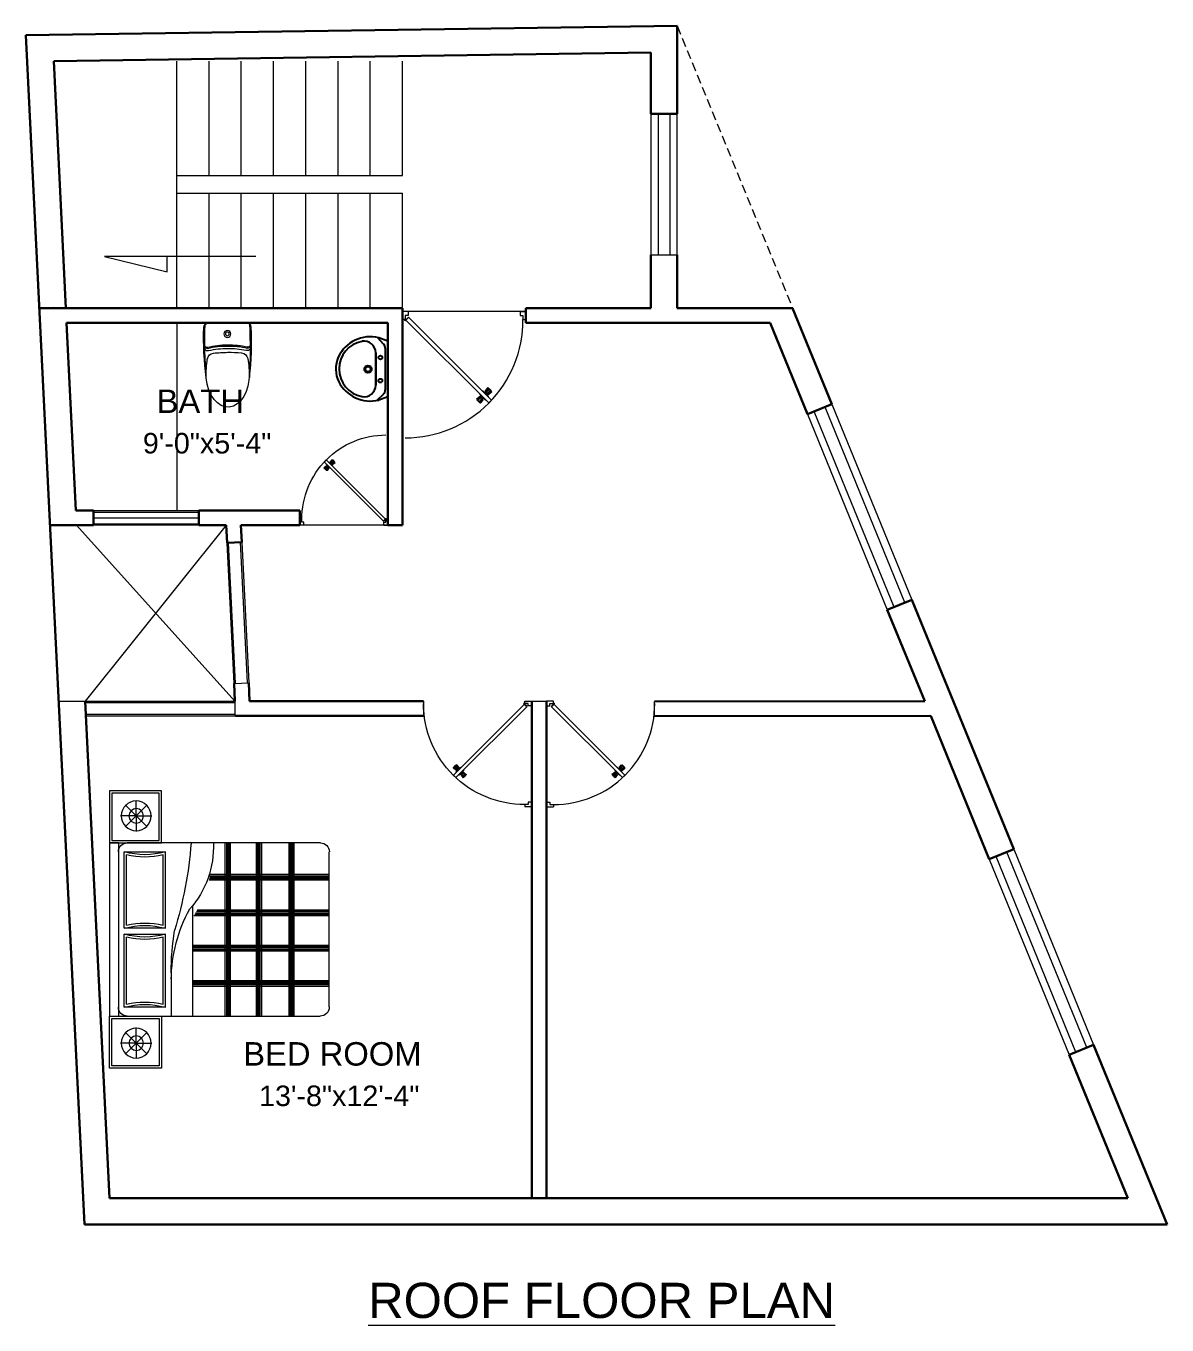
# Model space of a CAD drawing. Header units: inches. Extents: x -6683 to 26091, y -5972 to 4741.
# Drawn here: x 17575.4 to 17964.6, y -1180.4 to -737.6 of the extents above; entities that cross this region are included whole.
import ezdxf

# ---------------------------------------------------------------- set-up
doc = ezdxf.new("R2010")
doc.units = ezdxf.units.IN
doc.header["$MEASUREMENT"] = 0
doc.linetypes.add('HIDDEN', pattern=[0.375, 0.25, -0.125])
for name, color, linetype, lineweight in [('A-FURN', 9, 'Continuous', 5), ('hat', 8, 'Continuous', 13), ('Label', 7, 'Continuous', 13), ('PUERTAS', 7, 'Continuous', 9), ('Text', 7, 'Continuous', 13), ('WALL', 12, 'Continuous', 30), ('wall2', 1, 'Continuous', 15), ('windoow', 4, 'Continuous', 5)]:
    doc.layers.add(name, color=color, linetype=linetype, lineweight=lineweight)
doc.layers.add('furniture', color=253, linetype='Continuous')
doc.styles.add('dim', font='arial.ttf', dxfattribs={"height": 7})
doc.styles.get("Standard").update_dxf_attribs({"font": 'arial.ttf'})

# ---------------------------------------------------------------- blocks, each defined once
blk = doc.blocks.new('A$C3AED30AC')
at = {"layer": 'A-FURN', "color": 147, "linetype": 'ByBlock'}
for p, q in [((0, 1532), (0, 1982)), ((0, 1982), (450, 1982)), ((450, 1982), (1950, 1982)), ((450, 1982), (450, 1532)), ((450, 1906), (450, 1982)), ((1950, 1982), (1950, 1532)), ((2400, 1982), (1950, 1982)), ((2400, 1532), (2400, 1982)), ((450, 1906), (1950, 1906)), ((450, 155), (450, 1830)), ((1950, 1830), (1950, 159)), ((450, 1532), (0, 1532)), ((1950, 1532), (2400, 1532)), ((1870, 79), (526, 79))]:
    blk.add_line(p, q, dxfattribs=at)
at = {"layer": 'A-FURN', "color": 8}
for p, q in [((20, 1552), (20, 1962)), ((20, 1962), (430, 1962)), ((430, 1962), (430, 1552)), ((1970, 1962), (1970, 1552)), ((2380, 1962), (1970, 1962)), ((2380, 1552), (2380, 1962)), ((430, 1552), (20, 1552)), ((1970, 1552), (2380, 1552))]:
    blk.add_line(p, q, dxfattribs=at)
at = {"layer": 'A-FURN', "color": 5, "linetype": 'ByBlock'}
for p, q in [((216, 1752), (121, 1847)), ((216, 1752), (216, 1887)), ((216, 1752), (311, 1847)), ((526, 1855), (526, 1500)), ((1189, 1855), (526, 1855)), ((1189, 1500), (1189, 1855)), ((1873, 1855), (1240, 1855)), ((1240, 1855), (1240, 1500)), ((1873, 1500), (1873, 1855)), ((2184, 1752), (2089, 1847)), ((2184, 1752), (2184, 1887)), ((2184, 1752), (2279, 1847)), ((216, 1752), (82, 1752)), ((216, 1752), (121, 1657)), ((216, 1752), (216, 1752)), ((216, 1752), (216, 1752)), ((216, 1752), (216, 1752)), ((216, 1752), (350, 1752)), ((216, 1752), (216, 1618)), ((216, 1752), (311, 1657)), ((2184, 1752), (2049, 1752)), ((2184, 1752), (2089, 1657)), ((2184, 1752), (2318, 1752)), ((2184, 1752), (2184, 1752)), ((2184, 1752), (2184, 1752)), ((2184, 1752), (2184, 1752)), ((2184, 1752), (2279, 1657)), ((2184, 1752), (2184, 1618)), ((526, 1500), (1189, 1500)), ((1240, 1500), (1873, 1500)), ((1574, 1449), (1950, 1449)), ((996, 1264), (1950, 1264))]:
    blk.add_line(p, q, dxfattribs=at)
at = {"layer": 'A-FURN', "color": 9}
for p, q in [((1163, 1835), (552, 1835)), ((1847, 1835), (1266, 1835)), ((552, 1520), (1163, 1520)), ((1266, 1520), (1847, 1520))]:
    blk.add_line(p, q, dxfattribs=at)
at = {"layer": 'A-FURN', "color": 8, "linetype": 'Continuous'}
for p, q in [((1067, 1245), (1067, 79)), ((1079, 1253), (1079, 79)), ((1335, 1264), (1335, 79)), ((1347, 1264), (1347, 79)), ((1359, 1264), (1359, 79)), ((1372, 1264), (1372, 79)), ((1384, 1264), (1384, 79)), ((1640, 1264), (1640, 79)), ((1652, 1264), (1652, 79)), ((1664, 1264), (1664, 79)), ((1677, 1264), (1677, 79)), ((1689, 1264), (1689, 79)), ((1030, 1223), (1030, 79)), ((1042, 1230), (1042, 79)), ((1054, 1237), (1054, 79)), ((722, 1115), (722, 79)), ((734, 1115), (734, 79)), ((746, 1115), (746, 79)), ((759, 1117), (759, 79)), ((771, 1120), (771, 79)), ((450, 983), (1950, 983)), ((450, 971), (1950, 971)), ((450, 959), (1950, 959)), ((450, 950), (1950, 950)), ((450, 938), (1950, 938)), ((450, 713), (1950, 713)), ((450, 701), (1950, 701)), ((450, 689), (1950, 689)), ((450, 680), (1950, 680)), ((450, 668), (1950, 668)), ((450, 431), (1950, 431)), ((450, 419), (1950, 419)), ((450, 407), (1950, 407)), ((450, 398), (1950, 398)), ((450, 386), (1950, 386))]:
    blk.add_line(p, q, dxfattribs=at)
at = {"layer": 'A-FURN', "color": 5, "linetype": 'ByBlock'}
for centre, radius in [((216, 1752), 129), ((216, 1752), 62.8), ((2184, 1752), 129), ((2184, 1752), 62.8)]:
    blk.add_circle(centre, radius, dxfattribs=at)
at = {"layer": 'A-FURN', "color": 147, "linetype": 'ByBlock'}
for centre, radius, start, end in [((526, 1830), 76.2, 90, 180), ((1873, 1830), 76.2, 0, 90), ((526, 155), 76.2, 180, 270), ((1870, 159), 80, 270, 0)]:
    blk.add_arc(centre, radius, start, end, dxfattribs=at)
at = {"layer": 'A-FURN', "color": 5, "linetype": 'ByBlock'}
for centre, radius, start, end in [((-83, 1677), 635, 343.7398, 16.2602), ((1799, 1677), 635, 163.7398, 196.2602), ((630, 1677), 635, 343.7398, 16.2602), ((2483, 1677), 635, 163.7398, 196.2602), ((194, 4689), 3422, 274.2889, 287.25), ((1639, 177), 1271, 90.3564, 119.0389), ((1573, -870), 2319, 89.9801, 99.0312), ((485, 1886), 803, 267.4969, 311.9132)]:
    blk.add_arc(centre, radius, start, end, dxfattribs=at)
at = {"layer": 'A-FURN', "color": 9}
for centre, start, end in [((-83, 1677), 346.0594, 13.9406), ((1799, 1677), 166.0594, 193.9406), ((630, 1677), 346.0594, 13.9406), ((2483, 1677), 166.0594, 193.9406)]:
    blk.add_arc(centre, 655, start, end, dxfattribs=at)
blk = doc.blocks.new('A$C2BC6131C')
at = {"layer": 'A-FURN', "color": 8}
for p in [(0, 164), (0, -164)]:
    blk.add_line(p, (0, 0), dxfattribs=at)
for radius in [29.6, 16.1]:
    blk.add_circle((96, 0), radius, dxfattribs=at)
for centre, radius, start, end in [((40, 164), 40, 92.5999, 180), ((197, -4116), 4312, 86.3006, 92.4712), ((155, -2371), 2577, 82.8664, 92.5999), ((793, 24), 602, 165.6185, 182.2533), ((193, 178), 18.2, 343.3813, 66.4724), ((202, 176), 18.8, 342.3593, 95.9315), ((793, 24), 592, 165.6185, 182.2533), ((774, 24), 552, 165.6185, 182.4575), ((218, 172), 24.1, 332.2033, 71.9404), ((1633, -8), 1378, 174.6079, 179.6591), ((321, 116), 60, 100.4701, 174.6079), ((468, -913), 1100, 89.6519, 98.297), ((1633, 8), 1378, 180.3409, 185.3921), ((793, -24), 602, 177.7467, 194.3815), ((793, -24), 592, 177.7467, 194.3815), ((774, -24), 552, 177.5425, 194.3815), ((40, -164), 40, 180, 267.4001), ((197, 4116), 4312, 267.5288, 273.6994), ((155, 2371), 2577, 267.4001, 277.1336), ((202, -176), 18.8, 264.0685, 17.6407), ((193, -178), 18.2, 293.5276, 16.6187), ((218, -172), 24.1, 288.0596, 27.7967), ((321, -116), 60, 185.3921, 259.5299), ((468, 913), 1100, 261.703, 270.3481)]:
    blk.add_arc(centre, radius, start, end, dxfattribs=at)
blk.add_ellipse((441, 0), major_axis=(-289, 0), ratio=0.648116, start_param=1.570796, end_param=4.592942, dxfattribs=at)
blk = doc.blocks.new('A$C2C8E2855')
at = {"color": 3}
for p, q in [((77, -154), (19, -208)), ((50, -118), (20, -196)), ((530, -118), (50, -118)), ((52, -118), (529, -118)), ((111, -140), (471, -140)), ((149, -223), (431, -223)), ((431, -223), (149, -223)), ((507, -155), (563, -213)), ((530, -118), (560, -196))]:
    blk.add_line(p, q, dxfattribs=at)
for centre, radius in [((191, -183), 16.3), ((391, -183), 16.3), ((292, -290), 31.6), ((292, -290), 23)]:
    blk.add_circle(centre, radius, dxfattribs=at)
for centre, radius, start, end in [((318, -270), 307, 166.1751, 244.7296), ((149, -323), 100, 90, 190.5602), ((111, -190), 50, 90, 133.181), ((261, -270), 307, 297.0639, 13.8249), ((431, -323), 100, 349.4398, 90), ((471, -190), 50, 44.5607, 90), ((290, -297), 243, 190.5602, 349.4398), ((290, -319), 250, 245.8071, 296.4628), ((318, -270), 307, 266.589, 266.5936)]:
    blk.add_arc(centre, radius, start, end, dxfattribs=at)
at = {"color": 3, "width": 0.8, "flags": 9}
for tag in ['XSIZE', 'YSIZE']:
    blk.add_attdef(tag, (290, -118), '', height=0.5, dxfattribs=at)
blk = doc.blocks.new('*U60')
at = {"layer": 'PUERTAS', "color": 2}
for p, q in [((11.61, 30.24), (12.57, 31.2)), ((40.83, 2.94), (12.57, 31.2)), ((11.61, 30.24), (39.94, 1.92)), ((16.34, 30.46), (16.36, 30.48)), ((12.35, 26.47), (12.33, 26.45)), ((0, 0), (0, 2.8)), ((0.93, 2.8), (0, 2.8)), ((1.87, 0), (0, 0)), ((0.93, 1.4), (0.93, 2.8)), ((1.87, 1.4), (0.93, 1.4)), ((1.87, 0), (1.87, 1.4)), ((39.94, 1.92), (40.16, 2.14)), ((40.1, 2.21), (40.86, 2.97)), ((40.1, 2.21), (40.16, 2.14)), ((40.13, 0), (40.13, 1.4)), ((40.13, 1.4), (41.07, 1.4)), ((40.13, 0), (42, 0)), ((40.16, 2.14), (40.9, 2.88)), ((41.07, 1.77), (41.07, 2.81)), ((41.07, 1.4), (41.07, 1.77)), ((41.07, 1.77), (41.16, 1.77)), ((41.16, 1.77), (41.16, 2.85)), ((41.16, 2.8), (42, 2.8)), ((42, 2.8), (42, 0))]:
    blk.add_line(p, q, dxfattribs=at)
at = {"layer": 'PUERTAS', "color": 8}
for p, q in [((14.63, 30.14), (15.5, 31.21)), ((14.69, 30.07), (15.57, 31.16)), ((12.67, 28.18), (11.59, 27.31)), ((12.74, 28.12), (11.65, 27.23)), ((12.87, 27.99), (11.82, 27.06)), ((12, 26.81), (11.98, 26.79)), ((12.15, 26.62), (11.98, 26.79)), ((13.04, 27.82), (12.01, 26.87)), ((12.15, 26.62), (12.33, 26.45)), ((13.36, 27.5), (12.4, 26.48)), ((13.52, 27.34), (12.6, 26.28)), ((13.65, 27.21), (12.77, 26.11)), ((12.82, 28.9), (13.2, 28.3)), ((13.71, 27.14), (12.84, 26.06)), ((13.12, 28.15), (12.99, 28.02)), ((13.14, 28.12), (13.01, 27.99)), ((13.06, 28.65), (13.29, 28.21)), ((13.2, 28.06), (13.07, 27.93)), ((13.3, 27.97), (13.17, 27.84)), ((13.33, 28.39), (13.39, 28.12)), ((13.5, 27.76), (13.37, 27.63)), ((13.59, 27.67), (13.46, 27.54)), ((13.54, 28.18), (13.49, 28.01)), ((13.65, 27.61), (13.52, 27.48)), ((13.71, 28), (13.54, 27.96)), ((13.68, 27.58), (13.55, 27.45)), ((13.92, 27.79), (13.65, 27.86)), ((14.18, 27.53), (13.75, 27.76)), ((14.43, 27.28), (13.83, 27.67)), ((13.91, 29.99), (14.5, 29.61)), ((14.16, 29.74), (14.59, 29.52)), ((14.42, 29.48), (14.69, 29.42)), ((14.63, 29.27), (14.8, 29.31)), ((14.66, 29.69), (14.79, 29.82)), ((14.68, 29.66), (14.82, 29.79)), ((14.74, 29.6), (14.87, 29.73)), ((14.8, 29.09), (14.85, 29.26)), ((14.82, 29.94), (15.74, 30.99)), ((14.84, 29.51), (14.97, 29.64)), ((15.01, 28.89), (14.95, 29.16)), ((14.98, 29.77), (15.94, 30.79)), ((15.04, 29.3), (15.17, 29.43)), ((15.28, 28.62), (15.05, 29.06)), ((15.14, 29.21), (15.27, 29.34)), ((15.52, 28.37), (15.14, 28.97)), ((15.2, 29.15), (15.33, 29.28)), ((15.22, 29.12), (15.35, 29.25)), ((15.31, 29.45), (16.33, 30.41)), ((15.47, 29.29), (16.52, 30.21)), ((15.6, 29.16), (16.69, 30.04)), ((15.67, 29.09), (16.75, 29.96)), ((15.99, 30.81), (16.01, 30.83)), ((16.19, 30.65), (16.01, 30.83)), ((16.19, 30.65), (16.36, 30.48)), ((0, 0), (42, 0))]:
    blk.add_line(p, q, dxfattribs=at)
at = {"layer": 'PUERTAS', "color": 1}
for p, q in [((14.64, 30.23), (15.41, 31.18)), ((15.55, 31.19), (16.13, 30.6)), ((15.62, 31.12), (15.65, 31.15)), ((15.65, 31.15), (16.17, 30.63)), ((11.62, 27.26), (12.21, 26.67)), ((12.58, 28.16), (11.63, 27.4)), ((11.69, 27.19), (11.66, 27.15)), ((11.66, 27.15), (12.17, 26.64)), ((12.69, 26.12), (12.17, 26.64)), ((12.79, 26.09), (12.21, 26.67)), ((12.7, 28.16), (13.2, 27.66)), ((12.73, 29.12), (12.72, 29.11)), ((12.72, 28.98), (13.08, 28.44)), ((12.83, 28.03), (12.84, 28.04)), ((13.7, 27.04), (12.93, 26.09)), ((12.97, 28.04), (13.27, 27.74)), ((13.11, 28.16), (12.98, 28.03)), ((13.08, 28.44), (13.08, 28.43)), ((13.09, 28.3), (13.09, 28.3)), ((13.09, 28.17), (13.4, 27.87)), ((13.69, 27.17), (13.2, 27.66)), ((13.57, 27.43), (13.27, 27.74)), ((13.71, 27.56), (13.4, 27.87)), ((13.69, 27.57), (13.56, 27.44)), ((13.56, 27.3), (13.57, 27.3)), ((13.69, 30.08), (13.7, 30.09)), ((13.83, 30.09), (14.37, 29.73)), ((13.83, 27.55), (13.84, 27.56)), ((13.97, 27.54), (13.96, 27.55)), ((14.51, 27.19), (13.97, 27.54)), ((14.37, 29.73), (14.38, 29.72)), ((14.51, 29.72), (14.5, 29.72)), ((14.63, 29.71), (14.94, 29.41)), ((14.65, 27.2), (14.64, 27.19)), ((14.65, 30.11), (15.14, 29.61)), ((14.65, 29.7), (14.78, 29.83)), ((14.78, 29.98), (14.77, 29.97)), ((14.77, 29.84), (15.07, 29.54)), ((15.25, 29.1), (14.94, 29.41)), ((15.37, 29.24), (15.07, 29.54)), ((15.64, 29.12), (15.14, 29.61)), ((15.23, 29.11), (15.36, 29.24)), ((15.25, 28.97), (15.25, 28.97)), ((15.26, 28.84), (15.25, 28.84)), ((15.62, 28.3), (15.26, 28.84)), ((15.51, 29.24), (15.5, 29.24)), ((15.61, 28.15), (15.62, 28.16)), ((15.76, 29.11), (16.71, 29.88)), ((16.72, 30.01), (16.13, 30.6)), ((16.68, 30.12), (16.17, 30.63)), ((16.65, 30.09), (16.68, 30.12)), ((12.72, 26.16), (12.69, 26.12))]:
    blk.add_line(p, q, dxfattribs=at)
at = {"layer": 'PUERTAS', "color": 2}
for radius in [0.181, 0.0878]:
    blk.add_circle((41.04, 2.99), radius, dxfattribs=at)
at = {"layer": 'PUERTAS', "color": 8}
blk.add_arc((41.04, 2.99), 40.11, 89.9667, 180.2715, dxfattribs=at)
at = {"layer": 'PUERTAS', "color": 1}
for centre, start, end in [((15.48, 31.12), 45, 141.0764), ((11.69, 27.33), 128.9236, 225), ((12.63, 28.09), 45, 128.9236), ((12.79, 29.04), 135, 225), ((12.9, 27.97), 45, 135), ((13.16, 28.24), 140.2572, 225), ((13.02, 28.36), 320.2572, 45), ((13.5, 27.37), 315, 45), ((13.62, 27.1), 321.0764, 45), ((13.76, 30.02), 45, 135), ((13.77, 27.63), 225, 309.7428), ((13.9, 27.49), 45, 129.7428), ((14.44, 29.79), 225, 309.7428), ((14.57, 29.65), 45, 129.7428), ((14.58, 27.25), 225, 315), ((14.71, 30.17), 141.0764, 225), ((14.84, 29.91), 135, 225), ((15.32, 28.91), 140.2572, 225), ((15.18, 29.03), 320.2572, 45), ((15.44, 29.3), 225, 315), ((15.55, 28.23), 315, 45), ((15.7, 29.18), 225, 308.9236), ((12.86, 26.15), 225, 321.0764)]:
    blk.add_arc(centre, 0.0933, start, end, dxfattribs=at)
blk = doc.blocks.new('3ft')
at = {"layer": 'PUERTAS', "color": 2}
for p, q in [((1.01, 2.52), (25.23, 26.74)), ((26.05, 25.92), (25.23, 26.74)), ((26.05, 25.92), (1.77, 1.64)), ((21.99, 26.11), (21.98, 26.13)), ((25.42, 22.68), (25.43, 22.67)), ((0, 2.4), (0, 0)), ((0.72, 2.4), (0, 2.4)), ((1.6, 0), (0, 0)), ((0.72, 1.52), (0.72, 2.44)), ((0.8, 1.52), (0.72, 1.52)), ((0.8, 1.52), (0.8, 2.41)), ((0.8, 1.2), (0.8, 1.52)), ((1.6, 1.2), (0.8, 1.2)), ((1.57, 1.84), (0.94, 2.47)), ((1.63, 1.89), (0.97, 2.55)), ((1.63, 1.89), (1.57, 1.84)), ((1.77, 1.64), (1.57, 1.84)), ((1.6, 0), (1.6, 1.2)), ((34.4, 0), (34.4, 1.2)), ((34.4, 1.2), (35.2, 1.2)), ((34.4, 0), (36, 0)), ((35.2, 1.2), (35.2, 2.4)), ((35.2, 2.4), (36, 2.4)), ((36, 0), (36, 2.4))]:
    blk.add_line(p, q, dxfattribs=at)
at = {"layer": 'PUERTAS', "color": 1}
for p, q in [((22.58, 26.7), (22.14, 26.26)), ((22.67, 26.73), (22.17, 26.23)), ((22.61, 26.67), (22.58, 26.7)), ((23.45, 25.91), (22.79, 26.73)), ((21.67, 25.73), (22.17, 26.23)), ((22.49, 24.95), (21.67, 25.61)), ((21.7, 25.82), (22.14, 26.26)), ((21.73, 25.79), (21.7, 25.82)), ((22.6, 24.96), (23.02, 25.38)), ((22.61, 24.25), (22.92, 24.72)), ((22.62, 24.13), (22.61, 24.14)), ((22.7, 25.07), (22.71, 25.06)), ((22.82, 25.06), (23.08, 25.32)), ((22.94, 24.95), (22.83, 25.07)), ((22.92, 24.72), (22.92, 24.72)), ((22.93, 24.94), (23.19, 25.21)), ((22.93, 24.84), (22.93, 24.83)), ((23.44, 25.81), (23.02, 25.38)), ((23.34, 25.58), (23.08, 25.32)), ((23.46, 25.47), (23.19, 25.21)), ((23.33, 25.7), (23.34, 25.69)), ((23.45, 25.46), (23.33, 25.57)), ((23.44, 23.31), (23.45, 23.3)), ((23.56, 23.3), (24.03, 23.61)), ((23.57, 25.47), (23.57, 25.47)), ((24.15, 25.79), (23.68, 25.48)), ((23.68, 25.48), (23.68, 25.48)), ((24.03, 23.61), (24.03, 23.62)), ((24.14, 23.62), (24.14, 23.62)), ((24.25, 23.62), (24.51, 23.89)), ((24.27, 25.78), (24.26, 25.79)), ((24.26, 23.29), (24.69, 23.71)), ((24.26, 23.63), (24.37, 23.52)), ((24.26, 23.18), (24.92, 22.37)), ((24.37, 23.52), (24.63, 23.77)), ((24.37, 23.4), (24.37, 23.4)), ((24.78, 24.15), (24.51, 23.89)), ((24.89, 24.03), (24.63, 23.77)), ((25.11, 24.14), (24.69, 23.71)), ((24.77, 24.14), (24.88, 24.03)), ((24.79, 24.38), (24.78, 24.37)), ((24.78, 24.26), (24.78, 24.26)), ((25.1, 24.84), (24.79, 24.38)), ((25, 24.03), (25, 24.03)), ((25.04, 22.36), (25.54, 22.86)), ((25.09, 24.96), (25.1, 24.95)), ((25.1, 22.42), (25.13, 22.39)), ((25.13, 22.39), (25.57, 22.83)), ((25.22, 24.14), (26.03, 23.48)), ((26.04, 23.37), (25.54, 22.86)), ((26.01, 23.27), (25.57, 22.83)), ((25.98, 23.3), (26.01, 23.27))]:
    blk.add_line(p, q, dxfattribs=at)
at = {"layer": 'PUERTAS', "color": 8}
for p, q in [((23.41, 25.77), (22.65, 26.71)), ((23.46, 25.83), (22.72, 26.75)), ((22.57, 24.94), (21.65, 25.68)), ((22.63, 24.99), (21.69, 25.75)), ((22.74, 25.1), (21.84, 25.9)), ((22.13, 26.28), (21.98, 26.13)), ((22.88, 25.24), (22.01, 26.06)), ((22.13, 26.28), (22.27, 26.42)), ((22.29, 26.41), (22.27, 26.42)), ((23.16, 25.52), (22.34, 26.39)), ((23.3, 25.66), (22.5, 26.56)), ((22.69, 24.32), (23.02, 24.83)), ((22.95, 24.96), (22.84, 25.07)), ((22.98, 24.99), (22.86, 25.1)), ((23.03, 25.04), (22.91, 25.15)), ((22.91, 24.53), (23.1, 24.91)), ((23.11, 25.12), (22.99, 25.23)), ((23.13, 24.76), (23.18, 24.99)), ((23.28, 25.3), (23.17, 25.41)), ((23.36, 25.37), (23.25, 25.49)), ((23.31, 24.94), (23.28, 25.08)), ((23.41, 25.43), (23.3, 25.54)), ((23.46, 25.09), (23.32, 25.13)), ((23.44, 25.45), (23.33, 25.56)), ((23.64, 25.27), (23.41, 25.22)), ((23.87, 25.49), (23.49, 25.3)), ((24.08, 25.71), (23.57, 25.38)), ((23.63, 23.38), (24.14, 23.72)), ((23.84, 23.6), (24.22, 23.79)), ((24.07, 23.82), (24.3, 23.88)), ((24.25, 24), (24.39, 23.97)), ((24.25, 23.26), (24.99, 22.34)), ((24.27, 23.64), (24.38, 23.53)), ((24.3, 23.67), (24.41, 23.56)), ((24.3, 23.32), (25.06, 22.38)), ((24.35, 23.72), (24.46, 23.61)), ((24.4, 24.15), (24.43, 24.01)), ((24.41, 23.43), (25.2, 22.53)), ((24.43, 23.8), (24.54, 23.69)), ((24.58, 24.33), (24.52, 24.1)), ((24.55, 23.57), (25.37, 22.7)), ((24.6, 23.97), (24.72, 23.86)), ((24.8, 24.56), (24.61, 24.18)), ((25.02, 24.77), (24.68, 24.26)), ((24.68, 24.05), (24.79, 23.94)), ((24.73, 24.1), (24.85, 23.99)), ((24.76, 24.13), (24.87, 24.02)), ((24.83, 23.85), (25.7, 23.03)), ((24.97, 23.99), (25.87, 23.2)), ((25.08, 24.1), (26.02, 23.34)), ((25.14, 24.15), (26.06, 23.41)), ((25.58, 22.82), (25.43, 22.67)), ((25.58, 22.82), (25.73, 22.97)), ((25.72, 22.98), (25.73, 22.97)), ((0, 0), (36, 0))]:
    blk.add_line(p, q, dxfattribs=at)
at = {"layer": 'PUERTAS', "color": 2}
for radius in [0.155, 0.0752]:
    blk.add_circle((0.82, 2.56), radius, dxfattribs=at)
at = {"layer": 'PUERTAS', "color": 8}
blk.add_arc((0.82, 2.56), 34.38, 359.7285, 90.0333, dxfattribs=at)
at = {"layer": 'PUERTAS', "color": 1}
for centre, start, end in [((22.73, 26.68), 38.9236, 135), ((22.54, 25.01), 231.0764, 315), ((22.67, 24.2), 135, 225), ((22.77, 25.12), 225, 315), ((22.99, 24.89), 135, 219.7428), ((22.87, 24.78), 315, 39.7428), ((23.28, 25.63), 315, 45), ((23.39, 25.86), 315, 38.9236), ((23.51, 23.36), 225, 315), ((23.51, 25.41), 50.2572, 135), ((23.62, 25.53), 230.2572, 315), ((24.09, 23.56), 50.2572, 135), ((24.2, 23.68), 230.2572, 315), ((24.2, 25.73), 45, 135), ((24.32, 23.23), 135, 218.9236), ((24.42, 23.46), 135, 225), ((24.84, 24.31), 135, 219.7428), ((24.72, 24.21), 315, 39.7428), ((24.94, 23.98), 45, 135), ((24.98, 22.42), 218.9236, 315), ((25.04, 24.89), 315, 45), ((25.17, 24.08), 51.0764, 135), ((25.98, 23.42), 315, 51.0764)]:
    blk.add_arc(centre, 0.08, start, end, dxfattribs=at)
blk = doc.blocks.new('*U43')
at = {"color": 3}
blk.add_blockref('3ft', (0, 0), dxfattribs=at)
blk = doc.blocks.new('2ft6in')
at = {"layer": 'PUERTAS', "color": 2}
for p, q in [((0.84, 2.1), (21.02, 22.28)), ((21.71, 21.6), (21.02, 22.28)), ((21.71, 21.6), (1.47, 1.37)), ((18.33, 21.76), (18.31, 21.77)), ((21.18, 18.9), (21.2, 18.89)), ((0, 2), (0, 0)), ((0.6, 2), (0, 2)), ((1.33, 0), (0, 0)), ((0.6, 1.26), (0.6, 2.04)), ((0.67, 1.26), (0.6, 1.26)), ((0.67, 1.26), (0.67, 2.01)), ((0.67, 1), (0.67, 1.26)), ((1.33, 1), (0.67, 1)), ((1.31, 1.53), (0.79, 2.06)), ((1.36, 1.58), (0.81, 2.12)), ((1.36, 1.58), (1.31, 1.53)), ((1.47, 1.37), (1.31, 1.53)), ((1.33, 0), (1.33, 1)), ((28.67, 0), (28.67, 1)), ((28.67, 1), (29.33, 1)), ((28.67, 0), (30, 0)), ((29.33, 1), (29.33, 2)), ((29.33, 2), (30, 2)), ((30, 0), (30, 2))]:
    blk.add_line(p, q, dxfattribs=at)
at = {"layer": 'PUERTAS', "color": 1}
for p, q in [((18.82, 22.25), (18.45, 21.88)), ((18.9, 22.28), (18.48, 21.86)), ((18.84, 22.23), (18.82, 22.25)), ((19.54, 21.59), (18.99, 22.27)), ((18.06, 21.44), (18.48, 21.86)), ((18.74, 20.79), (18.06, 21.34)), ((18.08, 21.51), (18.45, 21.88)), ((18.11, 21.49), (18.08, 21.51)), ((18.83, 20.8), (19.18, 21.15)), ((18.84, 20.21), (19.1, 20.6)), ((18.85, 20.11), (18.84, 20.12)), ((18.92, 20.89), (18.93, 20.88)), ((19.02, 20.88), (19.24, 21.1)), ((19.12, 20.8), (19.03, 20.89)), ((19.1, 20.7), (19.11, 20.69)), ((19.1, 20.6), (19.1, 20.6)), ((19.11, 20.79), (19.33, 21.01)), ((19.54, 21.5), (19.18, 21.15)), ((19.45, 21.31), (19.24, 21.1)), ((19.55, 21.22), (19.33, 21.01)), ((19.45, 21.41), (19.45, 21.41)), ((19.54, 21.22), (19.45, 21.31)), ((19.53, 19.43), (19.54, 19.42)), ((19.64, 21.23), (19.64, 21.23)), ((19.64, 19.42), (20.02, 19.67)), ((19.74, 21.24), (19.73, 21.23)), ((20.12, 21.49), (19.74, 21.24)), ((20.02, 19.67), (20.03, 19.68)), ((20.12, 19.68), (20.12, 19.68)), ((20.21, 19.69), (20.43, 19.9)), ((20.22, 21.48), (20.22, 21.49)), ((20.22, 19.41), (20.57, 19.76)), ((20.22, 19.69), (20.31, 19.6)), ((20.22, 19.32), (20.76, 18.64)), ((20.31, 19.6), (20.52, 19.81)), ((20.31, 19.5), (20.31, 19.5)), ((20.65, 20.12), (20.43, 19.9)), ((20.74, 20.03), (20.52, 19.81)), ((20.93, 20.11), (20.57, 19.76)), ((20.64, 20.11), (20.73, 20.02)), ((20.66, 20.31), (20.65, 20.31)), ((20.65, 20.21), (20.65, 20.22)), ((20.91, 20.7), (20.66, 20.31)), ((20.84, 20.02), (20.83, 20.03)), ((20.86, 18.63), (21.28, 19.05)), ((20.91, 20.8), (20.91, 20.79)), ((20.91, 18.68), (20.94, 18.66)), ((20.94, 18.66), (21.31, 19.03)), ((21.02, 20.12), (21.7, 19.57)), ((21.7, 19.47), (21.28, 19.05)), ((21.67, 19.4), (21.31, 19.03)), ((21.65, 19.42), (21.67, 19.4))]:
    blk.add_line(p, q, dxfattribs=at)
at = {"layer": 'PUERTAS', "color": 8}
for p, q in [((19.51, 21.48), (18.88, 22.26)), ((19.55, 21.53), (18.93, 22.3)), ((18.81, 20.78), (18.04, 21.4)), ((18.86, 20.83), (18.08, 21.46)), ((18.95, 20.92), (18.2, 21.58)), ((18.44, 21.9), (18.31, 21.77)), ((19.07, 21.03), (18.34, 21.72)), ((18.44, 21.9), (18.56, 22.02)), ((18.58, 22.01), (18.56, 22.02)), ((19.3, 21.26), (18.61, 22)), ((19.42, 21.38), (18.75, 22.14)), ((18.91, 20.27), (19.19, 20.69)), ((19.13, 20.8), (19.03, 20.9)), ((19.15, 20.82), (19.05, 20.92)), ((19.09, 20.44), (19.25, 20.76)), ((19.19, 20.87), (19.1, 20.96)), ((19.25, 20.93), (19.16, 21.02)), ((19.28, 20.63), (19.32, 20.83)), ((19.4, 21.08), (19.31, 21.17)), ((19.47, 21.15), (19.38, 21.24)), ((19.43, 20.78), (19.4, 20.9)), ((19.51, 21.19), (19.42, 21.28)), ((19.55, 20.91), (19.43, 20.94)), ((19.53, 21.21), (19.44, 21.3)), ((19.7, 21.06), (19.51, 21.01)), ((19.89, 21.24), (19.58, 21.08)), ((20.07, 21.42), (19.64, 21.15)), ((19.69, 19.49), (20.12, 19.76)), ((19.87, 19.67), (20.18, 19.83)), ((20.06, 19.85), (20.25, 19.9)), ((20.21, 20), (20.33, 19.97)), ((20.21, 19.38), (20.83, 18.61)), ((20.23, 19.7), (20.32, 19.61)), ((20.25, 19.72), (20.34, 19.63)), ((20.25, 19.43), (20.88, 18.65)), ((20.29, 19.76), (20.38, 19.67)), ((20.33, 20.13), (20.36, 20.01)), ((20.34, 19.53), (21, 18.77)), ((20.36, 19.83), (20.45, 19.74)), ((20.48, 20.28), (20.44, 20.08)), ((20.46, 19.64), (21.14, 18.91)), ((20.5, 19.98), (20.6, 19.89)), ((20.67, 20.47), (20.51, 20.15)), ((20.85, 20.64), (20.57, 20.22)), ((20.57, 20.04), (20.66, 19.95)), ((20.61, 20.09), (20.7, 19.99)), ((20.63, 20.11), (20.72, 20.01)), ((20.69, 19.87), (21.42, 19.19)), ((20.81, 19.99), (21.56, 19.33)), ((20.9, 20.08), (21.68, 19.45)), ((20.95, 20.13), (21.72, 19.51)), ((21.32, 19.01), (21.2, 18.89)), ((21.32, 19.01), (21.44, 19.14)), ((21.43, 19.15), (21.44, 19.14)), ((0, 0), (30, 0))]:
    blk.add_line(p, q, dxfattribs=at)
at = {"layer": 'PUERTAS', "color": 2}
for radius in [0.129, 0.0627]:
    blk.add_circle((0.68, 2.14), radius, dxfattribs=at)
at = {"layer": 'PUERTAS', "color": 8}
blk.add_arc((0.68, 2.14), 28.65, 359.7285, 90.0333, dxfattribs=at)
at = {"layer": 'PUERTAS', "color": 1}
for centre, start, end in [((18.94, 22.23), 38.9236, 135), ((18.78, 20.84), 231.0764, 315), ((18.89, 20.16), 135, 225), ((18.97, 20.93), 225, 315), ((19.16, 20.74), 135, 219.7428), ((19.06, 20.65), 315, 39.7428), ((19.4, 21.36), 315, 45), ((19.49, 21.55), 315, 38.9236), ((19.59, 19.47), 225, 315), ((19.6, 21.18), 50.2572, 135), ((19.68, 21.28), 230.2572, 315), ((20.07, 19.63), 50.2572, 135), ((20.17, 21.44), 45, 135), ((20.16, 19.73), 230.2572, 315), ((20.27, 19.36), 135, 218.9236), ((20.35, 19.55), 135, 225), ((20.7, 20.26), 135, 219.7428), ((20.6, 20.17), 315, 39.7428), ((20.78, 19.98), 45, 135), ((20.82, 18.68), 218.9236, 315), ((20.87, 20.75), 315, 45), ((20.98, 20.07), 51.0764, 135), ((21.65, 19.52), 315, 51.0764)]:
    blk.add_arc(centre, 0.0667, start, end, dxfattribs=at)
blk = doc.blocks.new('*U40')
at = {"color": 3, "xscale": -1}
blk.add_blockref('2ft6in', (42, 0), dxfattribs=at)

msp = doc.modelspace()

# ---------------------------------------------------------------- linework, layer by layer
at = {"layer": 'hat', "linetype": 'ByBlock', "ltscale": 5}
for p, q in [((17626.87, -833.53), (17626.87, -749.53)), ((17637.87, -788.53), (17637.87, -749.53)), ((17648.87, -788.53), (17648.87, -749.53)), ((17659.87, -788.53), (17659.87, -749.53)), ((17670.87, -788.53), (17670.87, -749.53)), ((17681.87, -788.53), (17681.87, -749.53)), ((17692.87, -788.53), (17692.87, -749.53)), ((17703.87, -788.53), (17703.87, -749.53)), ((17626.87, -788.53), (17703.87, -788.53)), ((17626.87, -794.53), (17703.87, -794.53)), ((17637.87, -833.53), (17637.87, -794.53)), ((17648.87, -833.53), (17648.87, -794.53)), ((17659.87, -833.53), (17659.87, -794.53)), ((17670.87, -833.53), (17670.87, -794.53)), ((17681.87, -833.53), (17681.87, -794.53)), ((17692.87, -833.53), (17692.87, -794.53)), ((17703.87, -833.53), (17703.87, -794.53))]:
    msp.add_line(p, q, dxfattribs=at)
at = {"layer": 'WALL'}
for p, q in [((17797.58, -737.57), (17575.42, -740.66)), ((17797.58, -767.53), (17797.58, -737.57)), ((17575.42, -740.66), (17595.4, -1146.17)), ((17788.58, -746.65), (17584.87, -749.53)), ((17788.58, -767.53), (17788.58, -746.65)), ((17584.87, -749.53), (17589.02, -833.77)), ((17788.58, -767.53), (17797.58, -767.53)), ((17788.58, -815.53), (17788.58, -833.77)), ((17797.58, -815.53), (17797.58, -833.77)), ((17580.01, -833.77), (17703.87, -833.77)), ((17703.87, -833.77), (17703.87, -907.77)), ((17745.87, -833.77), (17745.87, -838.77)), ((17745.87, -833.77), (17788.58, -833.77)), ((17797.58, -833.77), (17836.91, -833.77)), ((17850.31, -866.54), (17836.91, -833.77)), ((17589.26, -838.77), (17592.42, -902.77)), ((17589.26, -838.77), (17698.87, -838.77)), ((17698.87, -838.77), (17698.87, -907.77)), ((17745.87, -838.77), (17829.23, -838.77)), ((17841.98, -869.95), (17829.23, -838.77)), ((17841.98, -869.95), (17850.31, -866.54)), ((17592.42, -902.77), (17598.42, -902.77)), ((17598.42, -902.77), (17598.42, -907.77)), ((17634.37, -902.77), (17668.87, -902.77)), ((17634.37, -902.77), (17634.37, -907.77)), ((17668.87, -902.77), (17668.87, -907.77)), ((17583.65, -907.77), (17598.42, -907.77)), ((17634.37, -907.77), (17643.72, -907.77)), ((17643.72, -907.77), (17644.02, -913.8)), ((17648.73, -907.77), (17668.87, -907.77)), ((17648.73, -907.77), (17649.02, -913.55)), ((17698.87, -907.77), (17703.87, -907.77)), ((17644.02, -913.8), (17649.02, -913.55)), ((17869.22, -936.59), (17877.55, -933.19)), ((17912.32, -1018.24), (17877.55, -933.19)), ((17881.97, -967.77), (17869.22, -936.59)), ((17646.38, -961.74), (17646.68, -967.77)), ((17651.38, -961.49), (17651.69, -967.77)), ((17595.62, -967.77), (17603.96, -1137.17)), ((17603.96, -1137.17), (17595.62, -967.77)), ((17651.69, -967.77), (17711.06, -967.77)), ((17747.96, -967.77), (17747.96, -1137.17)), ((17752.96, -967.77), (17752.96, -1137.17)), ((17752.96, -1137.17), (17752.96, -967.77)), ((17789.86, -967.81), (17881.97, -967.77)), ((17646.93, -972.77), (17711.06, -972.77)), ((17789.86, -972.81), (17884.01, -972.77)), ((17901.72, -1016.09), (17884.01, -972.77)), ((17884.01, -972.77), (17903.99, -1021.65)), ((17903.99, -1021.65), (17912.32, -1018.24)), ((17931.24, -1088.29), (17939.57, -1084.89)), ((17964.62, -1146.17), (17939.57, -1084.89)), ((17931.24, -1088.29), (17951.22, -1137.17)), ((17951.22, -1137.17), (17933.51, -1093.85)), ((17603.96, -1137.17), (17951.22, -1137.17)), ((17747.96, -1137.17), (17603.96, -1137.17)), ((17951.22, -1137.17), (17752.96, -1137.17)), ((17595.4, -1146.17), (17964.62, -1146.17))]:
    msp.add_line(p, q, dxfattribs=at)
at = {"layer": 'wall2', "linetype": 'HIDDEN', "ltscale": 12}
msp.add_line((17797.58, -737.57), (17836.91, -833.77), dxfattribs=at)
at = {"layer": 'wall2'}
for p, q in [((17788.58, -767.53), (17788.58, -815.53)), ((17797.58, -815.53), (17797.58, -767.53)), ((17788.58, -815.53), (17797.58, -815.53)), ((17584.87, -833.53), (17580.01, -833.77)), ((17626.84, -838.77), (17626.84, -902.77)), ((17580.01, -842.77), (17580.45, -842.77)), ((17850.31, -866.54), (17877.55, -933.19)), ((17841.98, -869.95), (17869.22, -936.59)), ((17598.42, -902.77), (17634.37, -902.77)), ((17592.66, -907.77), (17646.68, -967.77)), ((17643.72, -907.77), (17595.62, -967.77)), ((17598.42, -905.27), (17634.37, -905.27)), ((17634.37, -907.77), (17598.42, -907.77)), ((17646.38, -961.74), (17644.02, -913.8)), ((17649.02, -913.55), (17651.38, -961.49)), ((17646.38, -961.74), (17651.38, -961.49)), ((17586.61, -967.77), (17646.68, -967.77)), ((17646.68, -967.77), (17646.68, -972.77)), ((17711.06, -967.77), (17711.06, -972.77)), ((17747.96, -967.77), (17752.96, -967.77)), ((17789.86, -972.81), (17789.86, -967.81)), ((17595.87, -972.77), (17646.93, -972.77)), ((17912.32, -1018.24), (17939.57, -1084.89)), ((17903.99, -1021.65), (17931.24, -1088.29))]:
    msp.add_line(p, q, dxfattribs=at)
msp.add_lwpolyline([(17653.81, -816.11), (17602.16, -816.11), (17623.59, -821.42), (17623.59, -816.11)], dxfattribs=at)
at = {"layer": 'windoow'}
for p, q in [((17791.08, -767.53), (17791.08, -815.53)), ((17795.08, -767.53), (17795.08, -815.53)), ((17875.24, -934.13), (17847.99, -867.49)), ((17871.54, -935.65), (17844.29, -869)), ((17598.42, -903.27), (17634.37, -903.27)), ((17598.42, -907.27), (17634.37, -907.27)), ((17646.88, -961.72), (17644.52, -913.77)), ((17648.52, -913.58), (17650.88, -961.52)), ((17646.68, -968.27), (17595.64, -968.27)), ((17646.68, -972.27), (17595.84, -972.27)), ((17933.55, -1087.35), (17906.31, -1020.7)), ((17937.26, -1085.83), (17910.01, -1019.19))]:
    msp.add_line(p, q, dxfattribs=at)

# ---------------------------------------------------------------- block references
at = {"layer": 'furniture'}
for name, p, xscale, yscale, zscale, rotation in [('A$C2BC6131C', (17644.07, -838.77), -0.03937007859349251, 0.03937007859349251, 0.03937007859349251, 90.54361053565559), ('A$C2C8E2855', (17703.5, -843.07), 0.03937007870990783, 0.03937007870990783, 0.03937007870990783, 270), ('A$C3AED30AC', (17682, -998.35), -0.03937007859349251, 0.03937007859349251, 0.03937007859349251, 90)]:
    msp.add_blockref(name, p, dxfattribs=dict(at, xscale=xscale, yscale=yscale, zscale=zscale, rotation=rotation))
at = {"layer": 'WALL'}
for name, p, rotation in [('*U60', (17745.87, -834.87), 180), ('*U43', (17752.96, -967.77), 270)]:
    msp.add_blockref(name, p, dxfattribs=dict(at, rotation=rotation))
msp.add_blockref('*U40', (17656.87, -907.77), dxfattribs=at)
at = {"layer": 'WALL', "xscale": -1, "rotation": 90}
msp.add_blockref('*U43', (17747.96, -967.77), dxfattribs=at)

# ---------------------------------------------------------------- texts
at = {"layer": 'Label', "color": 5, "linetype": 'ByBlock', "attachment_point": 2, "style": 'dim'}
for s, insert, char_height, width in [('BATH', (17634.87, -861.5), 8, 88.4068), ('BED ROOM', (17679.93, -1083.98), 8, 88.4068), ('{\\LROOF FLOOR PLAN}', (17771.77, -1166.02), 12, 504.7797)]:
    msp.add_mtext(s, dxfattribs=dict(at, insert=insert, char_height=char_height, width=width))
at = {"layer": 'Text', "char_height": 7, "width": 440.957, "attachment_point": 2}
for s, insert in [('9\'-0"x5\'-4"', (17637.21, -876.3)), ('13\'-8"x12\'-4"', (17682.28, -1098.78))]:
    msp.add_mtext(s, dxfattribs=dict(at, insert=insert))

doc.saveas('drawing.dxf')
